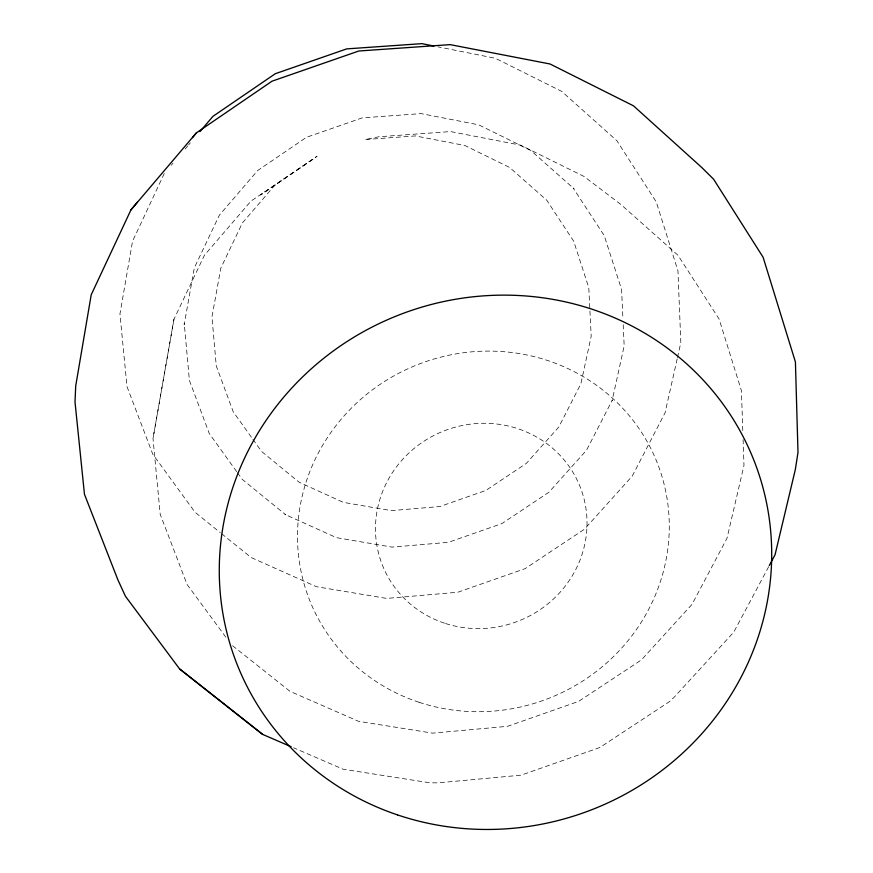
<?xml version="1.0" encoding="UTF-8"?>
<svg xmlns="http://www.w3.org/2000/svg" width="873" height="873" viewBox="0 0 873 873"><rect width="100%" height="100%" fill="white"/><g stroke="black" fill="none" stroke-linecap="round" stroke-linejoin="round"><path stroke-width="0.65" stroke-dasharray="4.37 3.27" d="M225.856 637.192L187.128 584.583L160.196 514.262L153.004 438.519L173.956 319.278L204.369 255.342L251.009 201.063L317.095 156.256L260.569 194.995L313.243 159.148M173.956 319.278L153.004 438.519M677.186 358.89L665.062 412.809L632.216 476.134L584.506 529.158L525.099 568.672L457.768 592.254L386.695 598.42L316.342 586.678L251.195 557.552L221.349 533.49M677.481 357.57L680.831 342.532L677.95 270.826L656.289 201.979L616.927 140.782L561.743 91.403L495.373 58.262L437.951 46.836M164.277 173.476L132.521 241.33L119.95 313.985L127 386.608L152.764 454.2L195.072 512.287L220.302 532.639M768.687 566.697L733.724 632.205L674.338 697.058L669.351 701.706L599.773 747.539L521.105 775.159L438.181 782.841L429.963 782.83L343.144 769.211L293.601 747.79M171.228 165.313L172.974 163.273M185.141 148.988L187.75 145.922M188.612 144.907L190.358 142.866M275.224 184.749L242.378 222.964L220.814 268.109L211.964 316.91L216.264 365.929L233.233 411.772L252.101 438.191M232.567 645.704L290.011 691.351L358.574 721.316L432.659 733.145L507.562 726.325L578.624 701.39L641.415 659.923L691.994 604.422L727.013 538.237L743.982 465.451L743.098 439.632M236.703 471.66L209.258 433.499L189.408 380.41L184.258 323.556L184.159 324.658L194.341 267.815L219.363 215.173L257.622 170.562L306.456 137.301L362.328 117.855L421.19 113.621L478.742 124.839L530.882 150.549L573.987 188.743L573.135 187.968L604.258 235.666L621.587 289.53L622.94 319.016M237.489 472.751L242.192 479.288L285.798 514.852L284.969 514.404L336.4 537.648L392.097 547.12L448.438 542.319L501.833 523.625L548.899 492.252L586.58 450.141L612.399 399.932L612.104 400.772L624.173 345.828L623.18 324.385M252.886 439.294L261.529 451.396L299.101 482.234L343.34 502.368L391.3 510.618L439.85 506.536L485.857 490.44L526.375 463.367L558.785 427.039L580.905 383.738L591.185 336.247L588.784 287.654L573.692 241.232L546.738 200.19L509.625 167.463L464.818 145.485L415.439 135.926L364.979 139.582L378.784 136.766L450.555 131.572L520.603 145.169L583.873 176.368L620.594 204.227L677.972 255.254L719.068 318.972L741.428 390.711L742.814 431.48M419.215 702.329A186.887 179.281 -21.4 0 0 666.568 495.711A186.887 179.281 -21.4 0 0 364.39 396.2A186.887 179.281 -21.4 0 0 419.215 702.329M445.579 623.529A106.342 102.097 -21.4 0 0 585.336 504.823A106.342 102.097 -21.4 0 0 412.842 449.508A106.342 102.097 -21.4 0 0 445.579 623.529"/><path stroke-width="1.31" d="M137.301 202.22L130.972 209.869L91.218 294.768L75.722 385.888L75.002 401.951L84.463 494.293L117.855 579.748L125.439 596.27L179.587 668.914L262.631 734.4L291.124 746.721M769.32 565.508L775.049 554.781L795.347 469.488L797.998 452.4L795.412 361.957L763.122 257.284L713.59 179.205L701.805 167.54L633.503 105.84L550.045 63.991L450.141 44.632L358.814 51.005L272.016 81.189L196.316 132.936L130.972 209.869M192.497 137.628L196.316 132.936M199.917 131.637L212.957 116.338L275.279 73.725L346.701 48.888L421.921 43.65L433.946 46.04M179.587 668.914L262.631 734.4M397.39 814.858A277.821 265.49 -21.4 0 0 768.153 511.502A277.821 265.49 -21.4 0 0 320.937 360.549A277.821 265.49 -21.4 0 0 397.39 814.858"/></g></svg>
